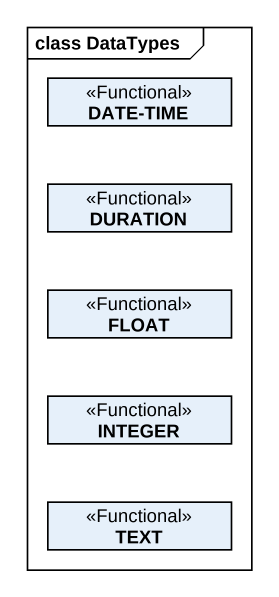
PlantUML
@startuml
mainframe class DataTypes
hide circle
hide empty members
class "DATE-TIME" as DATE_TIME <<Functional>>
class DURATION <<Functional>>
class FLOAT <<Functional>>
class INTEGER <<Functional>>
class TEXT <<Functional>>
@enduml
